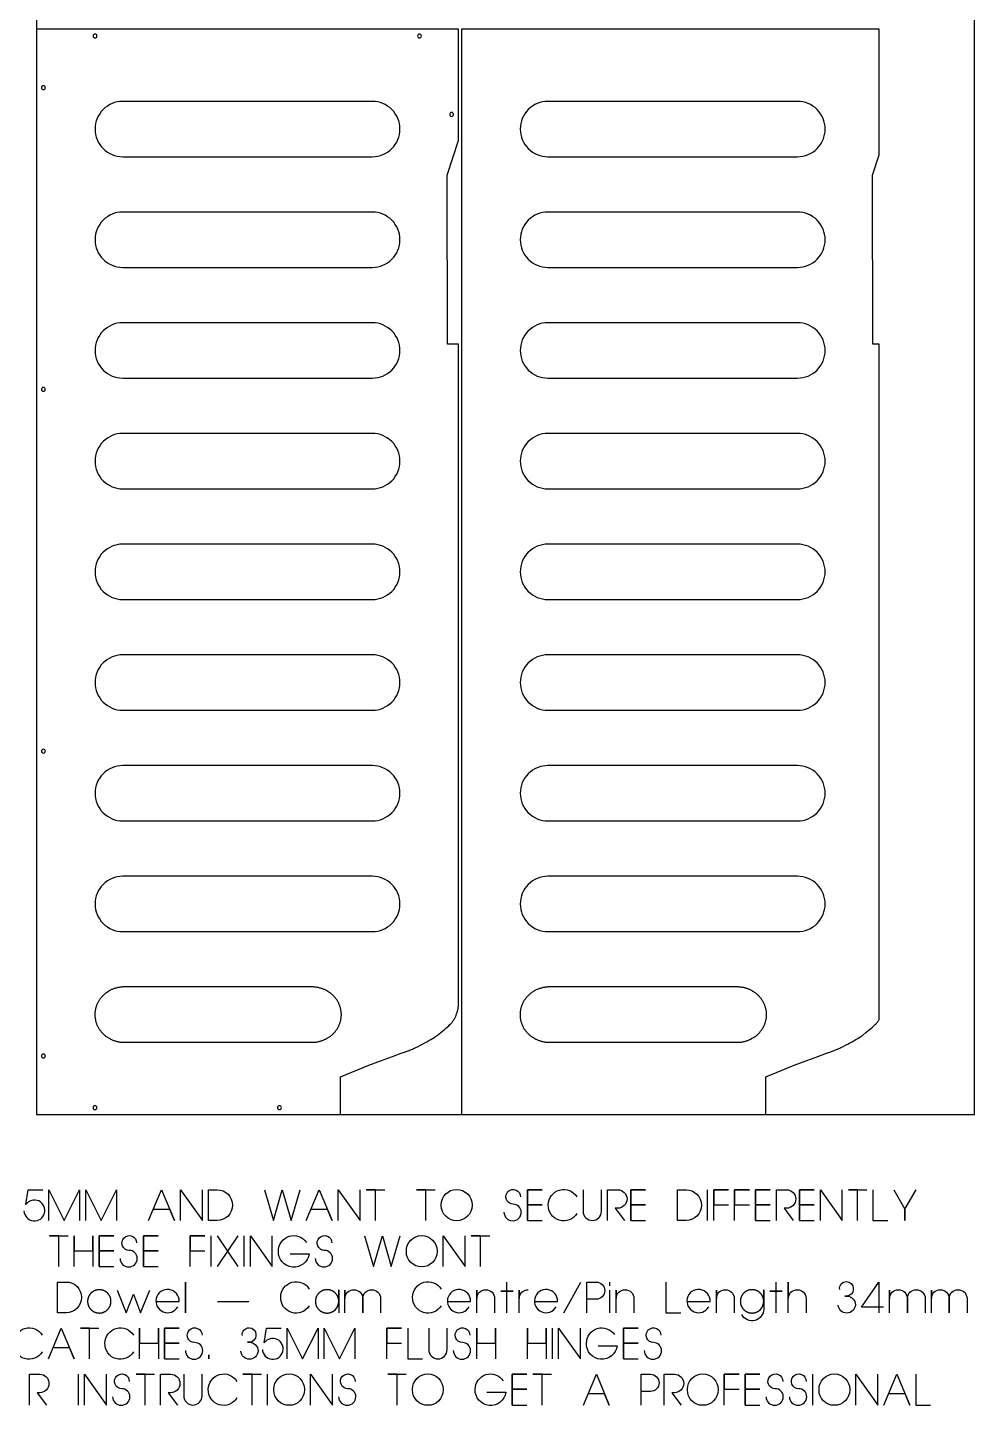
# Model space of a CAD drawing. Extents: x -767 to 4956, y -438 to 2808.
# Drawn here: x 2475 to 3707, y -378 to 1414 of the extents above; entities that cross this region are included whole.
import ezdxf

# ---------------------------------------------------------------- set-up
doc = ezdxf.new("R2010")
doc.units = 0
for name, color, linetype in [('DEFAULT_LAYER', 1, 'CONTINUOUS'), ('LAYER_1', 18, 'CONTINUOUS'), ('T5_LOGOLAYER_2', 18, 'CONTINUOUS'), ('T5_LOGOLAYER_21', 18, 'CONTINUOUS')]:
    doc.layers.add(name, color=color, linetype=linetype)

msp = doc.modelspace()

# ---------------------------------------------------------------- linework, layer by layer
at = {"layer": 'DEFAULT_LAYER'}
for points in [[(2487, 0), (3707, 0), (3707, 2440), (2487, 2440)], [(2882.5, 0), (2882.5, 7.2), (2882.5, 40.2), (2882.5, 49.2), (2919.5, 64.4), (2935.8, 70.4), (2950.1, 75.7), (2961.5, 79.8), (2965.8, 81.4), (2969, 82.5), (2970.4, 83), (2971.7, 83.5), (2973.1, 84.1), (2974.6, 84.7), (2976, 85.3), (2977.5, 85.9), (2978.9, 86.6), (2980.4, 87.3), (2983.4, 88.7), (2986.3, 90.1), (2989.2, 91.7), (2992.1, 93.2), (2994.8, 94.7), (2997.4, 96.2), (2999.9, 97.6), (3002.1, 99), (3004.2, 100.3), (3006, 101.5), (3007.5, 102.5), (3008.1, 103), (3008.7, 103.5), (3012.9, 106.8), (3015, 108.6), (3017.1, 110.3), (3019.1, 112), (3021.2, 113.8), (3023.2, 115.6), (3025.2, 117.4), (3025.7, 117.8), (3026.2, 118.4), (3026.7, 118.9), (3027.2, 119.5), (3027.7, 120.1), (3028.2, 120.8), (3028.7, 121.5), (3029.2, 122.2), (3029.6, 123), (3030.1, 123.8), (3030.6, 124.6), (3031, 125.4), (3031.4, 126.3), (3031.9, 127.2), (3032.3, 128.1), (3032.7, 129), (3033, 129.9), (3033.4, 130.9), (3033.7, 131.8), (3034.1, 132.8), (3034.4, 133.8), (3034.6, 134.8), (3034.9, 135.8), (3035.1, 136.8), (3035.3, 137.8), (3035.5, 138.8), (3035.7, 139.8), (3035.8, 140.7), (3035.9, 141.7), (3035.9, 142.7), (3036, 143.7), (3036, 1002), (3021.8, 1002), (3021.4, 1222), (3036, 1267), (3036, 1412), (2487, 1412), (2487, 0)], [(2563, 130), (2563, 129.1), (2563, 128.1), (2563.1, 127.2), (2563.2, 126.3), (2563.3, 125.4), (2563.4, 124.5), (2563.6, 123.6), (2563.7, 122.7), (2564, 121.9), (2564.2, 121), (2564.4, 120.1), (2564.7, 119.3), (2565, 118.5), (2565.3, 117.6), (2565.6, 116.8), (2566, 116), (2566.4, 115.2), (2566.8, 114.4), (2567.2, 113.6), (2567.6, 112.8), (2568.1, 112.1), (2568.5, 111.3), (2569, 110.6), (2569.5, 109.9), (2570.1, 109.2), (2570.6, 108.5), (2571.2, 107.8), (2571.8, 107.1), (2572.3, 106.4), (2573, 105.8), (2573.6, 105.2), (2574.2, 104.5), (2574.9, 103.9), (2575.6, 103.4), (2576.3, 102.8), (2577, 102.2), (2577.7, 101.7), (2578.4, 101.2), (2579.2, 100.6), (2579.9, 100.1), (2580.7, 99.7), (2581.5, 99.2), (2582.3, 98.8), (2583.1, 98.3), (2583.9, 97.9), (2584.8, 97.5), (2585.6, 97.2), (2586.5, 96.8), (2587.3, 96.5), (2588.2, 96.2), (2589.1, 95.9), (2590, 95.6), (2590.9, 95.4), (2591.8, 95.1), (2592.7, 94.9), (2593.7, 94.7), (2594.6, 94.6), (2595.6, 94.4), (2596.5, 94.3), (2597.5, 94.2), (2598.5, 94.1), (2599.5, 94), (2600.4, 94), (2601.4, 94), (2845.1, 94), (2846.1, 94), (2847.1, 94), (2848.1, 94.1), (2849, 94.2), (2850, 94.3), (2850.9, 94.4), (2851.9, 94.6), (2852.8, 94.7), (2853.8, 94.9), (2854.7, 95.1), (2855.6, 95.4), (2856.5, 95.6), (2857.4, 95.9), (2858.3, 96.2), (2859.2, 96.5), (2860.1, 96.8), (2860.9, 97.2), (2861.8, 97.5), (2862.6, 97.9), (2863.4, 98.3), (2864.2, 98.8), (2865, 99.2), (2865.8, 99.7), (2866.6, 100.1), (2867.4, 100.6), (2868.1, 101.2), (2868.8, 101.7), (2869.6, 102.2), (2870.3, 102.8), (2871, 103.4), (2871.6, 103.9), (2872.3, 104.5), (2872.9, 105.2), (2873.6, 105.8), (2874.2, 106.4), (2874.8, 107.1), (2875.4, 107.8), (2875.9, 108.5), (2876.5, 109.2), (2877, 109.9), (2877.5, 110.6), (2878, 111.3), (2878.5, 112.1), (2878.9, 112.8), (2879.4, 113.6), (2879.8, 114.4), (2880.2, 115.2), (2880.5, 116), (2880.9, 116.8), (2881.2, 117.6), (2881.5, 118.5), (2881.8, 119.3), (2882.1, 120.1), (2882.4, 121), (2882.6, 121.9), (2882.8, 122.7), (2883, 123.6), (2883.1, 124.5), (2883.3, 125.4), (2883.4, 126.3), (2883.5, 127.2), (2883.5, 128.1), (2883.6, 129.1), (2883.6, 130), (2883.6, 130.9), (2883.5, 131.9), (2883.5, 132.8), (2883.4, 133.7), (2883.3, 134.6), (2883.1, 135.5), (2883, 136.4), (2882.8, 137.3), (2882.6, 138.1), (2882.4, 139), (2882.1, 139.9), (2881.8, 140.7), (2881.5, 141.5), (2881.2, 142.4), (2880.9, 143.2), (2880.5, 144), (2880.2, 144.8), (2879.8, 145.6), (2879.4, 146.4), (2878.9, 147.2), (2878.5, 147.9), (2878, 148.7), (2877.5, 149.4), (2877, 150.1), (2876.5, 150.8), (2875.9, 151.5), (2875.4, 152.2), (2874.8, 152.9), (2874.2, 153.6), (2873.6, 154.2), (2872.9, 154.8), (2872.3, 155.5), (2871.6, 156.1), (2871, 156.6), (2870.3, 157.2), (2869.6, 157.8), (2868.8, 158.3), (2868.1, 158.8), (2867.4, 159.4), (2866.6, 159.9), (2865.8, 160.3), (2865, 160.8), (2864.2, 161.2), (2863.4, 161.7), (2862.6, 162.1), (2861.8, 162.5), (2860.9, 162.8), (2860.1, 163.2), (2859.2, 163.5), (2858.3, 163.8), (2857.4, 164.1), (2856.5, 164.4), (2855.6, 164.6), (2854.7, 164.9), (2853.8, 165.1), (2852.8, 165.3), (2851.9, 165.4), (2850.9, 165.6), (2850, 165.7), (2849, 165.8), (2848.1, 165.9), (2847.1, 166), (2846.1, 166), (2845.1, 166), (2601.4, 166), (2600.4, 166), (2599.5, 166), (2598.5, 165.9), (2597.5, 165.8), (2596.5, 165.7), (2595.6, 165.6), (2594.6, 165.4), (2593.7, 165.3), (2592.7, 165.1), (2591.8, 164.9), (2590.9, 164.6), (2590, 164.4), (2589.1, 164.1), (2588.2, 163.8), (2587.3, 163.5), (2586.5, 163.2), (2585.6, 162.8), (2584.8, 162.5), (2583.9, 162.1), (2583.1, 161.7), (2582.3, 161.2), (2581.5, 160.8), (2580.7, 160.3), (2579.9, 159.9), (2579.2, 159.4), (2578.4, 158.8), (2577.7, 158.3), (2577, 157.8), (2576.3, 157.2), (2575.6, 156.6), (2574.9, 156.1), (2574.2, 155.5), (2573.6, 154.8), (2573, 154.2), (2572.3, 153.6), (2571.8, 152.9), (2571.2, 152.2), (2570.6, 151.5), (2570.1, 150.8), (2569.5, 150.1), (2569, 149.4), (2568.5, 148.7), (2568.1, 147.9), (2567.6, 147.2), (2567.2, 146.4), (2566.8, 145.6), (2566.4, 144.8), (2566, 144), (2565.6, 143.2), (2565.3, 142.4), (2565, 141.5), (2564.7, 140.7), (2564.4, 139.9), (2564.2, 139), (2564, 138.1), (2563.7, 137.3), (2563.6, 136.4), (2563.4, 135.5), (2563.3, 134.6), (2563.2, 133.7), (2563.1, 132.8), (2563, 131.9), (2563, 130.9)], [(3116, 130), (3116, 129.1), (3116, 128.1), (3116.1, 127.2), (3116.2, 126.3), (3116.3, 125.4), (3116.4, 124.5), (3116.6, 123.6), (3116.7, 122.7), (3117, 121.9), (3117.2, 121), (3117.4, 120.1), (3117.7, 119.3), (3118, 118.5), (3118.3, 117.6), (3118.6, 116.8), (3119, 116), (3119.4, 115.2), (3119.8, 114.4), (3120.2, 113.6), (3120.6, 112.8), (3121.1, 112.1), (3121.5, 111.3), (3122, 110.6), (3122.5, 109.9), (3123.1, 109.2), (3123.6, 108.5), (3124.2, 107.8), (3124.8, 107.1), (3125.3, 106.4), (3126, 105.8), (3126.6, 105.2), (3127.2, 104.5), (3127.9, 103.9), (3128.6, 103.4), (3129.3, 102.8), (3130, 102.2), (3130.7, 101.7), (3131.4, 101.2), (3132.2, 100.6), (3132.9, 100.1), (3133.7, 99.7), (3134.5, 99.2), (3135.3, 98.8), (3136.1, 98.3), (3136.9, 97.9), (3137.8, 97.5), (3138.6, 97.2), (3139.5, 96.8), (3140.3, 96.5), (3141.2, 96.2), (3142.1, 95.9), (3143, 95.6), (3143.9, 95.4), (3144.8, 95.1), (3145.7, 94.9), (3146.7, 94.7), (3147.6, 94.6), (3148.6, 94.4), (3149.5, 94.3), (3150.5, 94.2), (3151.5, 94.1), (3152.5, 94), (3153.4, 94), (3154.4, 94), (3398.1, 94), (3399.1, 94), (3400.1, 94), (3401.1, 94.1), (3402, 94.2), (3403, 94.3), (3403.9, 94.4), (3404.9, 94.6), (3405.8, 94.7), (3406.8, 94.9), (3407.7, 95.1), (3408.6, 95.4), (3409.5, 95.6), (3410.4, 95.9), (3411.3, 96.2), (3412.2, 96.5), (3413.1, 96.8), (3413.9, 97.2), (3414.8, 97.5), (3415.6, 97.9), (3416.4, 98.3), (3417.2, 98.8), (3418, 99.2), (3418.8, 99.7), (3419.6, 100.1), (3420.4, 100.6), (3421.1, 101.2), (3421.8, 101.7), (3422.6, 102.2), (3423.3, 102.8), (3424, 103.4), (3424.6, 103.9), (3425.3, 104.5), (3425.9, 105.2), (3426.6, 105.8), (3427.2, 106.4), (3427.8, 107.1), (3428.4, 107.8), (3428.9, 108.5), (3429.5, 109.2), (3430, 109.9), (3430.5, 110.6), (3431, 111.3), (3431.5, 112.1), (3431.9, 112.8), (3432.4, 113.6), (3432.8, 114.4), (3433.2, 115.2), (3433.5, 116), (3433.9, 116.8), (3434.2, 117.6), (3434.5, 118.5), (3434.8, 119.3), (3435.1, 120.1), (3435.4, 121), (3435.6, 121.9), (3435.8, 122.7), (3436, 123.6), (3436.1, 124.5), (3436.3, 125.4), (3436.4, 126.3), (3436.5, 127.2), (3436.5, 128.1), (3436.6, 129.1), (3436.6, 130), (3436.6, 130.9), (3436.5, 131.9), (3436.5, 132.8), (3436.4, 133.7), (3436.3, 134.6), (3436.1, 135.5), (3436, 136.4), (3435.8, 137.3), (3435.6, 138.1), (3435.4, 139), (3435.1, 139.9), (3434.8, 140.7), (3434.5, 141.5), (3434.2, 142.4), (3433.9, 143.2), (3433.5, 144), (3433.2, 144.8), (3432.8, 145.6), (3432.4, 146.4), (3431.9, 147.2), (3431.5, 147.9), (3431, 148.7), (3430.5, 149.4), (3430, 150.1), (3429.5, 150.8), (3428.9, 151.5), (3428.4, 152.2), (3427.8, 152.9), (3427.2, 153.6), (3426.6, 154.2), (3425.9, 154.8), (3425.3, 155.5), (3424.6, 156.1), (3424, 156.6), (3423.3, 157.2), (3422.6, 157.8), (3421.8, 158.3), (3421.1, 158.8), (3420.4, 159.4), (3419.6, 159.9), (3418.8, 160.3), (3418, 160.8), (3417.2, 161.2), (3416.4, 161.7), (3415.6, 162.1), (3414.8, 162.5), (3413.9, 162.8), (3413.1, 163.2), (3412.2, 163.5), (3411.3, 163.8), (3410.4, 164.1), (3409.5, 164.4), (3408.6, 164.6), (3407.7, 164.9), (3406.8, 165.1), (3405.8, 165.3), (3404.9, 165.4), (3403.9, 165.6), (3403, 165.7), (3402, 165.8), (3401.1, 165.9), (3400.1, 166), (3399.1, 166), (3398.1, 166), (3154.4, 166), (3153.4, 166), (3152.5, 166), (3151.5, 165.9), (3150.5, 165.8), (3149.5, 165.7), (3148.6, 165.6), (3147.6, 165.4), (3146.7, 165.3), (3145.7, 165.1), (3144.8, 164.9), (3143.9, 164.6), (3143, 164.4), (3142.1, 164.1), (3141.2, 163.8), (3140.3, 163.5), (3139.5, 163.2), (3138.6, 162.8), (3137.8, 162.5), (3136.9, 162.1), (3136.1, 161.7), (3135.3, 161.2), (3134.5, 160.8), (3133.7, 160.3), (3132.9, 159.9), (3132.2, 159.4), (3131.4, 158.8), (3130.7, 158.3), (3130, 157.8), (3129.3, 157.2), (3128.6, 156.6), (3127.9, 156.1), (3127.2, 155.5), (3126.6, 154.8), (3126, 154.2), (3125.3, 153.6), (3124.8, 152.9), (3124.2, 152.2), (3123.6, 151.5), (3123.1, 150.8), (3122.5, 150.1), (3122, 149.4), (3121.5, 148.7), (3121.1, 147.9), (3120.6, 147.2), (3120.2, 146.4), (3119.8, 145.6), (3119.4, 144.8), (3119, 144), (3118.6, 143.2), (3118.3, 142.4), (3118, 141.5), (3117.7, 140.7), (3117.4, 139.9), (3117.2, 139), (3117, 138.1), (3116.7, 137.3), (3116.6, 136.4), (3116.4, 135.5), (3116.3, 134.6), (3116.2, 133.7), (3116.1, 132.8), (3116, 131.9), (3116, 130.9)]]:
    msp.add_lwpolyline(points, close=True, dxfattribs=at)
for points in [[(2563.2, 1405.5, 0.414214), (2560.7, 1403, 0.414214), (2563.2, 1400.5, 0.414214), (2565.7, 1403, 0.414214)], [(2985.2, 1405.5, 0.414214), (2982.7, 1403, 0.414214), (2985.2, 1400.5, 0.414214), (2987.7, 1403, 0.414214)], [(2563.2, 1282, 0.414214), (2599.2, 1246), (2923.8, 1246, 0.414214), (2959.8, 1282, 0.414214), (2923.8, 1318), (2599.2, 1318, 0.414214)], [(3116.2, 1282, 0.414214), (3152.2, 1246), (3476.8, 1246, 0.414214), (3512.8, 1282, 0.414214), (3476.8, 1318), (3152.2, 1318, 0.414214)], [(3027, 1303.5, 0.414214), (3024.5, 1301, 0.414214), (3027, 1298.5, 0.414214), (3029.5, 1301, 0.414214)], [(2563.2, 1138, 0.414214), (2599.2, 1102), (2923.8, 1102, 0.414214), (2959.8, 1138, 0.414214), (2923.8, 1174), (2599.2, 1174, 0.414214)], [(3116.2, 1138, 0.414214), (3152.2, 1102), (3476.8, 1102, 0.414214), (3512.8, 1138, 0.414214), (3476.8, 1174), (3152.2, 1174, 0.414214)], [(2563.2, 994, 0.414214), (2599.2, 958), (2923.8, 958, 0.414214), (2959.8, 994, 0.414214), (2923.8, 1030), (2599.2, 1030, 0.414214)], [(3116.2, 994, 0.414214), (3152.2, 958), (3476.8, 958, 0.414214), (3512.8, 994, 0.414214), (3476.8, 1030), (3152.2, 1030, 0.414214)], [(2563.2, 850, 0.414214), (2599.2, 814), (2923.8, 814, 0.414214), (2959.8, 850, 0.414214), (2923.8, 886), (2599.2, 886, 0.414214)], [(3116.2, 850, 0.414214), (3152.2, 814), (3476.8, 814, 0.414214), (3512.8, 850, 0.414214), (3476.8, 886), (3152.2, 886, 0.414214)], [(2563.2, 706, 0.414214), (2599.2, 670), (2923.8, 670, 0.414214), (2959.8, 706, 0.414214), (2923.8, 742), (2599.2, 742, 0.414214)], [(3116.2, 706, 0.414214), (3152.2, 670), (3476.8, 670, 0.414214), (3512.8, 706, 0.414214), (3476.8, 742), (3152.2, 742, 0.414214)], [(2563.2, 562, 0.414214), (2599.2, 526), (2923.8, 526, 0.414214), (2959.8, 562, 0.414214), (2923.8, 598), (2599.2, 598, 0.414214)], [(3116.2, 562, 0.414214), (3152.2, 526), (3476.8, 526, 0.414214), (3512.8, 562, 0.414214), (3476.8, 598), (3152.2, 598, 0.414214)], [(2563.2, 418, 0.414214), (2599.2, 382), (2923.8, 382, 0.414214), (2959.8, 418, 0.414214), (2923.8, 454), (2599.2, 454, 0.414214)], [(3116.2, 418, 0.414214), (3152.2, 382), (3476.8, 382, 0.414214), (3512.8, 418, 0.414214), (3476.8, 454), (3152.2, 454, 0.414214)], [(2563.2, 274, 0.414214), (2599.2, 238), (2923.8, 238, 0.414214), (2959.8, 274, 0.414214), (2923.8, 310), (2599.2, 310, 0.414214)], [(3116.2, 274, 0.414214), (3152.2, 238), (3476.8, 238, 0.414214), (3512.8, 274, 0.414214), (3476.8, 310), (3152.2, 310, 0.414214)], [(2563.1, 11.5, 0.414214), (2560.6, 9, 0.414214), (2563.1, 6.5, 0.414214), (2565.6, 9, 0.414214)], [(2803, 11.5, 0.414214), (2800.5, 9, 0.414214), (2803, 6.5, 0.414214), (2805.5, 9, 0.414214)]]:
    msp.add_lwpolyline(points, format="xyb", close=True, dxfattribs=at)
at = {"layer": 'LAYER_1'}
for points in [[(2496, 1338.3, 0.414214), (2493.5, 1335.8, 0.414214), (2496, 1333.3, 0.414214), (2498.5, 1335.8, 0.414214)], [(2496, 945.8, 0.414214), (2493.5, 943.3, 0.414214), (2496, 940.8, 0.414214), (2498.5, 943.3, 0.414214)], [(2496, 475.2, 0.414214), (2493.5, 472.7, 0.414214), (2496, 470.2, 0.414214), (2498.5, 472.7, 0.414214)], [(2496, 78.7, 0.414214), (2493.5, 76.2, 0.414214), (2496, 73.7, 0.414214), (2498.5, 76.2, 0.414214)]]:
    msp.add_lwpolyline(points, format="xyb", close=True, dxfattribs=at)
at = {"layer": 'T5_LOGOLAYER_2'}
msp.add_lwpolyline([(3040, 0), (3435.5, 0), (3435.5, 7.2), (3435.5, 40.2), (3435.5, 49.2), (3472.5, 64.4), (3488.8, 70.4), (3503.1, 75.7), (3514.5, 79.8), (3518.8, 81.4), (3522, 82.5), (3523.4, 83), (3524.7, 83.5), (3526.1, 84.1), (3527.6, 84.7), (3529, 85.3), (3530.5, 85.9), (3531.9, 86.6), (3533.4, 87.3), (3536.4, 88.7), (3539.3, 90.1), (3542.2, 91.7), (3545.1, 93.2), (3547.8, 94.7), (3550.4, 96.2), (3552.9, 97.6), (3555.1, 99), (3557.2, 100.3), (3559, 101.5), (3560.5, 102.5), (3561.1, 103), (3561.7, 103.5), (3565.9, 106.8), (3568, 108.6), (3570.1, 110.3), (3572.1, 112), (3574.2, 113.8), (3576.2, 115.6), (3578.2, 117.4), (3578.7, 117.8), (3579.2, 118.4), (3579.7, 118.9), (3580.2, 119.5), (3580.7, 120.1), (3581.2, 120.8), (3581.7, 121.5), (3582.2, 122.2), (3582.6, 123), (3583, 123.5), (3583, 1002), (3574.8, 1002), (3574.4, 1222), (3583, 1248.4), (3583, 1412), (3040, 1412)], close=True, dxfattribs=at)
at = {"layer": 'T5_LOGOLAYER_21'}
for points in [[(2470.8, -125.4, 0.857608), (2497.5, -128.2, 0.839431), (2473.2, -117), (2476.4, -97.8), (2495.2, -97.8)], [(3095.1, -127, 1), (3117.5, -127, 0.415385), (3107.1, -116.6, -0.668438), (3100.3, -100.2, -0.668438), (3116.7, -107)], [(3189.9, -128.6, -0.77786), (3152.7, -117.4, -0.756443), (3189.9, -107)], [(3197.9, -97.8), (3197.9, -125.8, 1), (3221.9, -125.8), (3221.9, -97.8)], [(3229.9, -137.8), (3229.9, -97.8), (3243.1, -97.8, -1), (3243.1, -121.8), (3239.9, -121.8), (3251.9, -137.8)], [(3449.4, -137.8), (3449.4, -97.8), (3462.6, -97.8, -1), (3462.6, -121.8), (3459.4, -121.8), (3471.4, -137.8)], [(2595.7, -187, 1), (2618.1, -187, 0.415385), (2607.7, -176.6, -0.668438), (2600.9, -160.2, -0.668438), (2617.3, -167)], [(2816.9, -181), (2841.7, -181, -0.955296), (2801.7, -177.4, -0.741566), (2838.1, -166.2)], [(2849.7, -187, 1), (2872.1, -187, 0.415385), (2861.7, -176.6, -0.668438), (2854.9, -160.2, -0.668438), (2871.3, -167)], [(2643.1, -243), (2672.7, -243, 0.90232), (2642.8, -239.2, 0.862347), (2670.7, -250.2)], [(2841.9, -248.6, -0.77786), (2804.7, -237.4, -0.756443), (2841.9, -227)], [(2865, -258.2, 0.421631), (2880.2, -242.6), (2880.2, -227.8), (2880.2, -257.8)], [(2888.2, -257.8), (2888.2, -228.2), (2888.2, -239.4, -1), (2911.4, -239.4), (2911.4, -257.8), (2911.4, -239.4, -1), (2934.6, -239.4), (2934.6, -257.8)], [(3013.4, -248.6, -0.77786), (2976.2, -237.4, -0.756443), (3013.4, -227)], [(3022.1, -243), (3051.7, -243, 0.90232), (3021.8, -239.2, 0.862347), (3049.7, -250.2)], [(3059.7, -257.8), (3059.7, -228.2), (3059.7, -239.4, -1), (3082.9, -239.4), (3082.9, -257.8)], [(3114.9, -257.8), (3114.9, -228.2), (3114.9, -239.4, -0.416092), (3126.5, -227.8)], [(3135.3, -243), (3164.9, -243, 0.90232), (3135, -239.2, 0.862347), (3162.9, -250.2)], [(3202.9, -257.8), (3202.9, -217.8), (3214.9, -217.8, -1), (3214.9, -240.2), (3202.9, -240.2)], [(3240.9, -257.8), (3240.9, -228.2), (3240.9, -239.4, -1), (3264.1, -239.4), (3264.1, -257.8)], [(3333.7, -243), (3363.3, -243, 0.90232), (3333.4, -239.2, 0.862347), (3361.3, -250.2)], [(3371.3, -257.8), (3371.3, -228.2), (3371.3, -239.4, -1), (3394.5, -239.4), (3394.5, -257.8)], [(3417.7, -258.2, 0.421631), (3432.9, -242.6), (3432.9, -227.8), (3432.9, -253, -0.782349), (3404.5, -260.2)], [(3464.9, -257.8), (3464.9, -217.8), (3464.9, -239.4, -1), (3488.1, -239.4), (3488.1, -257.8)], [(3531.7, -227.4, -0.454849), (3540.5, -217.3, -0.411435), (3549.3, -226.2), (3549.3, -227.4, -0.412121), (3540.5, -236.2), (3538.5, -236.2), (3540.9, -236.2, -0.414286), (3552.1, -247.4, -0.946269), (3529.7, -247.8)], [(3596.5, -257.8), (3596.5, -228.2), (3596.5, -239.4, -1), (3619.7, -239.4), (3619.7, -257.8), (3619.7, -239.4, -1), (3642.9, -239.4), (3642.9, -257.8)], [(3650.9, -257.8), (3650.9, -228.2), (3650.9, -239.4, -1), (3674.1, -239.4), (3674.1, -257.8), (3674.1, -239.4, -1), (3697.3, -239.4), (3697.3, -257.8)], [(2494.6, -308.6, -0.77786), (2457.4, -297.4, -0.756443), (2494.6, -287)], [(2613.3, -308.6, -0.77786), (2576.1, -297.4, -0.756443), (2613.3, -287)], [(2680.8, -307, 1), (2703.2, -307, 0.415385), (2692.8, -296.6, -0.668438), (2686, -280.2, -0.668438), (2702.4, -287)], [(2754.8, -287.4, -0.454849), (2763.6, -277.3, -0.411435), (2772.4, -286.2), (2772.4, -287.4, -0.412121), (2763.6, -296.2), (2761.6, -296.2), (2764, -296.2, -0.414286), (2775.2, -307.4, -0.946269), (2752.8, -307.8)], [(2780.8, -305.4, 0.857608), (2807.5, -308.2, 0.839431), (2783.2, -297), (2786.4, -277.8), (2805.2, -277.8)], [(2997.2, -277.8), (2997.2, -305.8, 1), (3021.2, -305.8), (3021.2, -277.8)], [(3029.2, -307, 1), (3051.6, -307, 0.415385), (3041.2, -296.6, -0.668438), (3034.4, -280.2, -0.668438), (3050.8, -287)], [(3217.6, -301), (3242.4, -301, -0.955296), (3202.4, -297.4, -0.741566), (3238.8, -286.2)], [(3277.6, -307, 1), (3300, -307, 0.415385), (3289.6, -296.6, -0.668438), (3282.8, -280.2, -0.668438), (3299.2, -287)], [(2478.1, -377.8), (2478.1, -337.8), (2491.3, -337.8, -1), (2491.3, -361.8), (2488.1, -361.8), (2500.1, -377.8)], [(2586.1, -367, 1), (2608.5, -367, 0.415385), (2598.1, -356.6, -0.668438), (2591.3, -340.2, -0.668438), (2607.7, -347)], [(2648.5, -377.8), (2648.5, -337.8), (2661.7, -337.8, -1), (2661.7, -361.8), (2658.5, -361.8), (2670.5, -377.8)], [(2678.5, -337.8), (2678.5, -365.8, 1), (2702.5, -365.8), (2702.5, -337.8)], [(2747.7, -368.6, -0.77786), (2710.5, -357.4, -0.756443), (2747.7, -347)], [(2880, -367, 1), (2902.4, -367, 0.415385), (2892, -356.6, -0.668438), (2885.2, -340.2, -0.668438), (2901.6, -347)], [(3072.8, -361), (3097.6, -361, -0.955296), (3057.6, -357.4, -0.741566), (3094, -346.2)], [(3273.6, -377.8), (3273.6, -337.8), (3285.6, -337.8, -1), (3285.6, -360.2), (3273.6, -360.2)], [(3303.6, -377.8), (3303.6, -337.8), (3316.8, -337.8, -1), (3316.8, -361.8), (3313.6, -361.8), (3325.6, -377.8)], [(3436, -367, 1), (3458.4, -367, 0.415385), (3448, -356.6, -0.668438), (3441.2, -340.2, -0.668438), (3457.6, -347)], [(3466.4, -367, 1), (3488.8, -367, 0.415385), (3478.4, -356.6, -0.668438), (3471.6, -340.2, -0.668438), (3488, -347)]]:
    msp.add_lwpolyline(points, format="xyb", dxfattribs=at)
for points in [[(2503.2, -137.8), (2503.2, -97.8), (2523.2, -137.8), (2543.2, -97.8), (2543.2, -137.8)], [(2551.2, -137.8), (2551.2, -97.8), (2571.2, -137.8), (2591.2, -97.8), (2591.2, -137.8)], [(2632.8, -137.8), (2649.6, -97.8), (2666.4, -137.8), (2660.4, -123.4), (2639.2, -123.4)], [(2674.4, -137.8), (2674.4, -97.8), (2702.8, -137.8), (2702.8, -97.8)], [(2783.5, -97.8), (2795.1, -137.8), (2806.7, -97.8), (2818.3, -137.8), (2829.9, -97.8)], [(2837.9, -137.8), (2854.7, -97.8), (2871.5, -137.8), (2865.5, -123.4), (2844.3, -123.4)], [(2879.5, -137.8), (2879.5, -97.8), (2907.9, -137.8), (2907.9, -97.8)], [(2927.9, -137.8), (2927.9, -97.8), (2915.9, -97.8), (2939.9, -97.8)], [(2993.5, -137.8), (2993.5, -97.8), (2981.5, -97.8), (3005.5, -97.8)], [(3125.5, -137.8), (3125.5, -97.8), (3144.7, -97.8), (3125.5, -97.8), (3125.5, -117.4), (3144.7, -117.4), (3125.5, -117.4), (3125.5, -137.8), (3144.7, -137.8)], [(3259.9, -137.8), (3259.9, -97.8), (3279.1, -97.8), (3259.9, -97.8), (3259.9, -117.4), (3279.1, -117.4), (3259.9, -117.4), (3259.9, -137.8), (3279.1, -137.8)], [(3359.8, -137.8), (3359.8, -97.8)], [(3367.8, -137.8), (3367.8, -97.8), (3387, -97.8), (3367.8, -97.8), (3367.8, -117.4), (3387, -117.4)], [(3395, -137.8), (3395, -97.8), (3414.2, -97.8), (3395, -97.8), (3395, -117.4), (3414.2, -117.4)], [(3422.2, -137.8), (3422.2, -97.8), (3441.4, -97.8), (3422.2, -97.8), (3422.2, -117.4), (3441.4, -117.4), (3422.2, -117.4), (3422.2, -137.8), (3441.4, -137.8)], [(3479.4, -137.8), (3479.4, -97.8), (3498.6, -97.8), (3479.4, -97.8), (3479.4, -117.4), (3498.6, -117.4), (3479.4, -117.4), (3479.4, -137.8), (3498.6, -137.8)], [(3506.6, -137.8), (3506.6, -97.8), (3535, -137.8), (3535, -97.8)], [(3555, -137.8), (3555, -97.8), (3543, -97.8), (3567, -97.8)], [(3575, -97.8), (3575, -137.8), (3594.2, -137.8)], [(3602.2, -97.8), (3616.6, -123), (3616.6, -137.8), (3616.6, -123), (3631, -97.8)], [(2516.1, -197.8), (2516.1, -157.8), (2504.1, -157.8), (2528.1, -157.8)], [(2536.1, -197.8), (2536.1, -157.8), (2536.1, -177.4), (2560.5, -177.4), (2560.5, -157.8), (2560.5, -197.8)], [(2568.5, -197.8), (2568.5, -157.8), (2587.7, -157.8), (2568.5, -157.8), (2568.5, -177.4), (2587.7, -177.4), (2568.5, -177.4), (2568.5, -197.8), (2587.7, -197.8)], [(2626.1, -197.8), (2626.1, -157.8), (2645.3, -157.8), (2626.1, -157.8), (2626.1, -177.4), (2645.3, -177.4), (2626.1, -177.4), (2626.1, -197.8), (2645.3, -197.8)], [(2686.9, -197.8), (2686.9, -157.8), (2706.1, -157.8), (2686.9, -157.8), (2686.9, -177.4), (2706.1, -177.4)], [(2714.1, -197.8), (2714.1, -157.8)], [(2722.1, -157.8), (2748.9, -197.8)], [(2722.5, -197.8), (2749.3, -157.8)], [(2757.3, -197.8), (2757.3, -157.8)], [(2765.3, -197.8), (2765.3, -157.8), (2793.7, -197.8), (2793.7, -157.8)], [(2913.7, -157.8), (2925.3, -197.8), (2936.9, -157.8), (2948.5, -197.8), (2960.1, -157.8)], [(3016.1, -197.8), (3016.1, -157.8), (3044.5, -197.8), (3044.5, -157.8)], [(3064.5, -197.8), (3064.5, -157.8), (3052.5, -157.8), (3076.5, -157.8)], [(2591.9, -228.2), (2603.9, -257.8), (2613.1, -233.8), (2622.3, -257.8), (2634.3, -228.2)], [(3098.9, -257.8), (3098.9, -229.8), (3090.9, -229.8), (3106.9, -229.8), (3098.9, -229.8), (3098.9, -217.8)], [(3172.9, -257.8), (3194.9, -217.8)], [(3232.9, -222.6), (3232.9, -217.8)], [(3232.9, -257.8), (3232.9, -228.2)], [(3305.7, -217.8), (3305.7, -257.8), (3324.9, -257.8)], [(3448.9, -257.8), (3448.9, -229.8), (3440.9, -229.8), (3456.9, -229.8), (3448.9, -229.8), (3448.9, -217.8)], [(3588.5, -250.6), (3560.1, -250.6), (3582.5, -217.8), (3582.5, -257.8)], [(2722.3, -243), (2763.1, -243)], [(2502.5, -317.8), (2519.3, -277.8), (2536.1, -317.8), (2530.1, -303.4), (2508.9, -303.4)], [(2556.1, -317.8), (2556.1, -277.8), (2544.1, -277.8), (2568.1, -277.8)], [(2621.2, -317.8), (2621.2, -277.8), (2621.2, -297.4), (2645.6, -297.4), (2645.6, -277.8), (2645.6, -317.8)], [(2653.6, -317.8), (2653.6, -277.8), (2672.8, -277.8), (2653.6, -277.8), (2653.6, -297.4), (2672.8, -297.4), (2653.6, -297.4), (2653.6, -317.8), (2672.8, -317.8)], [(2813.2, -317.8), (2813.2, -277.8), (2833.2, -317.8), (2853.2, -277.8), (2853.2, -317.8)], [(2861.2, -317.8), (2861.2, -277.8), (2881.2, -317.8), (2901.2, -277.8), (2901.2, -317.8)], [(2942.8, -317.8), (2942.8, -277.8), (2962, -277.8), (2942.8, -277.8), (2942.8, -297.4), (2962, -297.4)], [(2970, -277.8), (2970, -317.8), (2989.2, -317.8)], [(3059.6, -317.8), (3059.6, -277.8), (3059.6, -297.4), (3084, -297.4), (3084, -277.8), (3084, -317.8)], [(3125.6, -317.8), (3125.6, -277.8), (3125.6, -297.4), (3150, -297.4), (3150, -277.8), (3150, -317.8)], [(3158, -317.8), (3158, -277.8)], [(3166, -317.8), (3166, -277.8), (3194.4, -317.8), (3194.4, -277.8)], [(3250.4, -317.8), (3250.4, -277.8), (3269.6, -277.8), (3250.4, -277.8), (3250.4, -297.4), (3269.6, -297.4), (3250.4, -297.4), (3250.4, -317.8), (3269.6, -317.8)], [(2541.7, -377.8), (2541.7, -337.8)], [(2549.7, -377.8), (2549.7, -337.8), (2578.1, -377.8), (2578.1, -337.8)], [(2628.5, -377.8), (2628.5, -337.8), (2616.5, -337.8), (2640.5, -337.8)], [(2767.6, -377.8), (2767.6, -337.8), (2755.6, -337.8), (2779.6, -337.8)], [(2787.6, -377.8), (2787.6, -337.8)], [(2843.6, -377.8), (2843.6, -337.8), (2872, -377.8), (2872, -337.8)], [(2956, -377.8), (2956, -337.8), (2944, -337.8), (2968, -337.8)], [(3105.6, -377.8), (3105.6, -337.8), (3124.8, -337.8), (3105.6, -337.8), (3105.6, -357.4), (3124.8, -357.4), (3105.6, -357.4), (3105.6, -377.8), (3124.8, -377.8)], [(3144.8, -377.8), (3144.8, -337.8), (3132.8, -337.8), (3156.8, -337.8)], [(3198.4, -377.8), (3215.2, -337.8), (3232, -377.8), (3226, -363.4), (3204.8, -363.4)], [(3381.6, -377.8), (3381.6, -337.8), (3400.8, -337.8), (3381.6, -337.8), (3381.6, -357.4), (3400.8, -357.4)], [(3408.8, -377.8), (3408.8, -337.8), (3428, -337.8), (3408.8, -337.8), (3408.8, -357.4), (3428, -357.4), (3408.8, -357.4), (3408.8, -377.8), (3428, -377.8)], [(3496.8, -377.8), (3496.8, -337.8)], [(3552.8, -377.8), (3552.8, -337.8), (3581.2, -377.8), (3581.2, -337.8)], [(3589.2, -377.8), (3606, -337.8), (3622.8, -377.8), (3616.8, -363.4), (3595.6, -363.4)], [(3630.8, -337.8), (3630.8, -377.8), (3650, -377.8)]]:
    msp.add_lwpolyline(points, dxfattribs=at)
for points in [[(2710.8, -137.8), (2710.8, -97.8), (2722, -97.8, -1), (2722, -137.8)], [(3053.5, -118.2, -1), (3013.5, -118.2), (3013.5, -117.4, -1), (3053.5, -117.4)], [(3320.7, -137.8), (3320.7, -97.8), (3331.9, -97.8, -1), (3331.9, -137.8)], [(3008.1, -178.2, -1), (2968.1, -178.2), (2968.1, -177.4, -1), (3008.1, -177.4)], [(2514.4, -257.8), (2514.4, -217.8), (2525.6, -217.8, -1), (2525.6, -257.8)], [(2835.6, -358.2, -1), (2795.6, -358.2), (2795.6, -357.4, -1), (2835.6, -357.4)], [(3016, -358.2, -1), (2976, -358.2), (2976, -357.4, -1), (3016, -357.4)], [(3373.6, -358.2, -1), (3333.6, -358.2), (3333.6, -357.4, -1), (3373.6, -357.4)], [(3544.8, -358.2, -1), (3504.8, -358.2), (3504.8, -357.4, -1), (3544.8, -357.4)]]:
    msp.add_lwpolyline(points, format="xyb", close=True, dxfattribs=at)
for points in [[(2568.7, -258.2), (2569.1, -258.2), (2569.5, -258.2), (2569.9, -258.1), (2570.3, -258.1), (2570.7, -258), (2571.1, -258), (2571.4, -257.9), (2571.8, -257.9), (2572.2, -257.8), (2572.5, -257.7), (2572.9, -257.6), (2573.3, -257.5), (2573.6, -257.4), (2574, -257.2), (2574.3, -257.1), (2574.7, -257), (2575, -256.8), (2575.3, -256.7), (2575.7, -256.5), (2576, -256.3), (2576.3, -256.2), (2576.6, -256), (2576.9, -255.8), (2577.2, -255.6), (2577.5, -255.4), (2577.8, -255.2), (2578.1, -254.9), (2578.4, -254.7), (2578.7, -254.5), (2579, -254.2), (2579.2, -254), (2579.5, -253.7), (2579.7, -253.5), (2580, -253.2), (2580.2, -252.9), (2580.5, -252.6), (2580.7, -252.4), (2580.9, -252.1), (2581.1, -251.8), (2581.3, -251.5), (2581.6, -251.2), (2581.7, -250.9), (2581.9, -250.5), (2582.1, -250.2), (2582.3, -249.9), (2582.4, -249.6), (2582.6, -249.2), (2582.8, -248.9), (2582.9, -248.5), (2583, -248.2), (2583.1, -247.8), (2583.3, -247.5), (2583.4, -247.1), (2583.5, -246.8), (2583.6, -246.4), (2583.6, -246), (2583.7, -245.7), (2583.8, -245.3), (2583.8, -244.9), (2583.9, -244.5), (2583.9, -244.1), (2583.9, -243.8), (2583.9, -243.4), (2583.9, -243), (2583.9, -242.6), (2583.9, -242.2), (2583.9, -241.8), (2583.9, -241.4), (2583.8, -241), (2583.8, -240.7), (2583.7, -240.3), (2583.6, -239.9), (2583.6, -239.5), (2583.5, -239.2), (2583.4, -238.8), (2583.3, -238.5), (2583.1, -238.1), (2583, -237.7), (2582.9, -237.4), (2582.8, -237.1), (2582.6, -236.7), (2582.4, -236.4), (2582.3, -236.1), (2582.1, -235.7), (2581.9, -235.4), (2581.7, -235.1), (2581.6, -234.8), (2581.3, -234.5), (2581.1, -234.2), (2580.9, -233.9), (2580.7, -233.6), (2580.5, -233.3), (2580.2, -233), (2580, -232.8), (2579.7, -232.5), (2579.5, -232.2), (2579.2, -232), (2579, -231.7), (2578.7, -231.5), (2578.4, -231.2), (2578.1, -231), (2577.8, -230.8), (2577.5, -230.6), (2577.2, -230.4), (2576.9, -230.2), (2576.6, -230), (2576.3, -229.8), (2576, -229.6), (2575.7, -229.4), (2575.3, -229.3), (2575, -229.1), (2574.7, -229), (2574.3, -228.8), (2574, -228.7), (2573.6, -228.6), (2573.3, -228.5), (2572.9, -228.3), (2572.5, -228.3), (2572.2, -228.2), (2571.8, -228.1), (2571.4, -228), (2571.1, -227.9), (2570.7, -227.9), (2570.3, -227.8), (2569.9, -227.8), (2569.5, -227.8), (2569.1, -227.8), (2568.7, -227.8), (2568.4, -227.8), (2568, -227.8), (2567.6, -227.8), (2567.2, -227.8), (2566.8, -227.9), (2566.4, -227.9), (2566.1, -228), (2565.7, -228.1), (2565.3, -228.2), (2564.9, -228.3), (2564.6, -228.3), (2564.2, -228.5), (2563.9, -228.6), (2563.5, -228.7), (2563.2, -228.8), (2562.8, -229), (2562.5, -229.1), (2562.2, -229.3), (2561.8, -229.4), (2561.5, -229.6), (2561.2, -229.8), (2560.9, -230), (2560.6, -230.2), (2560.2, -230.4), (2559.9, -230.6), (2559.7, -230.8), (2559.4, -231), (2559.1, -231.2), (2558.8, -231.5), (2558.5, -231.7), (2558.3, -232), (2558, -232.2), (2557.7, -232.5), (2557.5, -232.8), (2557.3, -233), (2557, -233.3), (2556.8, -233.6), (2556.6, -233.9), (2556.3, -234.2), (2556.1, -234.5), (2555.9, -234.8), (2555.7, -235.1), (2555.6, -235.4), (2555.4, -235.7), (2555.2, -236.1), (2555, -236.4), (2554.9, -236.7), (2554.7, -237.1), (2554.6, -237.4), (2554.5, -237.7), (2554.3, -238.1), (2554.2, -238.5), (2554.1, -238.8), (2554, -239.2), (2553.9, -239.5), (2553.9, -239.9), (2553.8, -240.3), (2553.7, -240.7), (2553.7, -241), (2553.6, -241.4), (2553.6, -241.8), (2553.6, -242.2), (2553.6, -242.6), (2553.5, -243), (2553.6, -243.4), (2553.6, -243.8), (2553.6, -244.1), (2553.6, -244.5), (2553.7, -244.9), (2553.7, -245.3), (2553.8, -245.7), (2553.9, -246), (2553.9, -246.4), (2554, -246.8), (2554.1, -247.1), (2554.2, -247.5), (2554.3, -247.8), (2554.5, -248.2), (2554.6, -248.5), (2554.7, -248.9), (2554.9, -249.2), (2555, -249.6), (2555.2, -249.9), (2555.4, -250.2), (2555.6, -250.5), (2555.7, -250.9), (2555.9, -251.2), (2556.1, -251.5), (2556.3, -251.8), (2556.6, -252.1), (2556.8, -252.4), (2557, -252.6), (2557.3, -252.9), (2557.5, -253.2), (2557.7, -253.5), (2558, -253.7), (2558.3, -254), (2558.5, -254.2), (2558.8, -254.5), (2559.1, -254.7), (2559.4, -254.9), (2559.7, -255.2), (2559.9, -255.4), (2560.2, -255.6), (2560.6, -255.8), (2560.9, -256), (2561.2, -256.2), (2561.5, -256.3), (2561.8, -256.5), (2562.2, -256.7), (2562.5, -256.8), (2562.8, -257), (2563.2, -257.1), (2563.5, -257.2), (2563.9, -257.4), (2564.2, -257.5), (2564.6, -257.6), (2564.9, -257.7), (2565.3, -257.8), (2565.7, -257.9), (2566.1, -257.9), (2566.4, -258), (2566.8, -258), (2567.2, -258.1), (2567.6, -258.1), (2568, -258.2), (2568.4, -258.2)], [(2680.7, -257.8), (2680.7, -217.8)], [(2865, -258.2), (2865.4, -258.2), (2865.8, -258.2), (2866.2, -258.1), (2866.6, -258.1), (2866.9, -258), (2867.3, -258), (2867.7, -257.9), (2868.1, -257.9), (2868.4, -257.8), (2868.8, -257.7), (2869.2, -257.6), (2869.5, -257.5), (2869.9, -257.4), (2870.2, -257.2), (2870.6, -257.1), (2870.9, -257), (2871.3, -256.8), (2871.6, -256.7), (2871.9, -256.5), (2872.3, -256.3), (2872.6, -256.2), (2872.9, -256), (2873.2, -255.8), (2873.5, -255.6), (2873.8, -255.4), (2874.1, -255.2), (2874.4, -254.9), (2874.7, -254.7), (2875, -254.5), (2875.2, -254.2), (2875.5, -254), (2875.8, -253.7), (2876, -253.5), (2876.3, -253.2), (2876.5, -252.9), (2876.7, -252.6), (2877, -252.4), (2877.2, -252.1), (2877.4, -251.8), (2877.6, -251.5), (2877.8, -251.2), (2878, -250.9), (2878.2, -250.5), (2878.4, -250.2), (2878.5, -249.9), (2878.7, -249.6), (2878.9, -249.2), (2879, -248.9), (2879.2, -248.5), (2879.3, -248.2), (2879.4, -247.8), (2879.5, -247.5), (2879.6, -247.1), (2879.7, -246.8), (2879.8, -246.4), (2879.9, -246), (2880, -245.7), (2880, -245.3), (2880.1, -244.9), (2880.1, -244.5), (2880.2, -244.1), (2880.2, -243.8), (2880.2, -243.4), (2880.2, -243), (2880.2, -242.6), (2880.2, -242.2), (2880.2, -241.8), (2880.1, -241.4), (2880.1, -241), (2880, -240.7), (2880, -240.3), (2879.9, -239.9), (2879.8, -239.5), (2879.7, -239.2), (2879.6, -238.8), (2879.5, -238.5), (2879.4, -238.1), (2879.3, -237.7), (2879.2, -237.4), (2879, -237.1), (2878.9, -236.7), (2878.7, -236.4), (2878.5, -236.1), (2878.4, -235.7), (2878.2, -235.4), (2878, -235.1), (2877.8, -234.8), (2877.6, -234.5), (2877.4, -234.2), (2877.2, -233.9), (2877, -233.6), (2876.7, -233.3), (2876.5, -233), (2876.3, -232.8), (2876, -232.5), (2875.8, -232.2), (2875.5, -232), (2875.2, -231.7), (2875, -231.5), (2874.7, -231.2), (2874.4, -231), (2874.1, -230.8), (2873.8, -230.6), (2873.5, -230.4), (2873.2, -230.2), (2872.9, -230), (2872.6, -229.8), (2872.3, -229.6), (2871.9, -229.4), (2871.6, -229.3), (2871.3, -229.1), (2870.9, -229), (2870.6, -228.8), (2870.2, -228.7), (2869.9, -228.6), (2869.5, -228.5), (2869.2, -228.3), (2868.8, -228.3), (2868.4, -228.2), (2868.1, -228.1), (2867.7, -228), (2867.3, -227.9), (2866.9, -227.9), (2866.6, -227.8), (2866.2, -227.8), (2865.8, -227.8), (2865.4, -227.8), (2865, -227.8), (2864.6, -227.8), (2864.2, -227.8), (2863.8, -227.8), (2863.5, -227.8), (2863.1, -227.9), (2862.7, -227.9), (2862.3, -228), (2861.9, -228.1), (2861.6, -228.2), (2861.2, -228.3), (2860.9, -228.3), (2860.5, -228.5), (2860.1, -228.6), (2859.8, -228.7), (2859.4, -228.8), (2859.1, -229), (2858.8, -229.1), (2858.4, -229.3), (2858.1, -229.4), (2857.8, -229.6), (2857.4, -229.8), (2857.1, -230), (2856.8, -230.2), (2856.5, -230.4), (2856.2, -230.6), (2855.9, -230.8), (2855.6, -231), (2855.3, -231.2), (2855.1, -231.5), (2854.8, -231.7), (2854.5, -232), (2854.3, -232.2), (2854, -232.5), (2853.8, -232.8), (2853.5, -233), (2853.3, -233.3), (2853.1, -233.6), (2852.8, -233.9), (2852.6, -234.2), (2852.4, -234.5), (2852.2, -234.8), (2852, -235.1), (2851.8, -235.4), (2851.6, -235.7), (2851.5, -236.1), (2851.3, -236.4), (2851.2, -236.7), (2851, -237.1), (2850.9, -237.4), (2850.7, -237.7), (2850.6, -238.1), (2850.5, -238.5), (2850.4, -238.8), (2850.3, -239.2), (2850.2, -239.5), (2850.1, -239.9), (2850, -240.3), (2850, -240.7), (2849.9, -241), (2849.9, -241.4), (2849.9, -241.8), (2849.8, -242.2), (2849.8, -242.6), (2849.8, -243), (2849.8, -243.4), (2849.8, -243.8), (2849.9, -244.1), (2849.9, -244.5), (2849.9, -244.9), (2850, -245.3), (2850, -245.7), (2850.1, -246), (2850.2, -246.4), (2850.3, -246.8), (2850.4, -247.1), (2850.5, -247.5), (2850.6, -247.8), (2850.7, -248.2), (2850.9, -248.5), (2851, -248.9), (2851.2, -249.2), (2851.3, -249.6), (2851.5, -249.9), (2851.6, -250.2), (2851.8, -250.5), (2852, -250.9), (2852.2, -251.2), (2852.4, -251.5), (2852.6, -251.8), (2852.8, -252.1), (2853.1, -252.4), (2853.3, -252.6), (2853.5, -252.9), (2853.8, -253.2), (2854, -253.5), (2854.3, -253.7), (2854.5, -254), (2854.8, -254.2), (2855.1, -254.5), (2855.3, -254.7), (2855.6, -254.9), (2855.9, -255.2), (2856.2, -255.4), (2856.5, -255.6), (2856.8, -255.8), (2857.1, -256), (2857.4, -256.2), (2857.8, -256.3), (2858.1, -256.5), (2858.4, -256.7), (2858.8, -256.8), (2859.1, -257), (2859.4, -257.1), (2859.8, -257.2), (2860.1, -257.4), (2860.5, -257.5), (2860.9, -257.6), (2861.2, -257.7), (2861.6, -257.8), (2861.9, -257.9), (2862.3, -257.9), (2862.7, -258), (2863.1, -258), (2863.5, -258.1), (2863.8, -258.1), (2864.2, -258.2), (2864.6, -258.2)], [(3417.7, -258.2), (3418.1, -258.2), (3418.5, -258.2), (3418.8, -258.1), (3419.2, -258.1), (3419.6, -258), (3420, -258), (3420.4, -257.9), (3420.7, -257.9), (3421.1, -257.8), (3421.5, -257.7), (3421.8, -257.6), (3422.2, -257.5), (3422.6, -257.4), (3422.9, -257.2), (3423.3, -257.1), (3423.6, -257), (3423.9, -256.8), (3424.3, -256.7), (3424.6, -256.5), (3424.9, -256.3), (3425.2, -256.2), (3425.6, -256), (3425.9, -255.8), (3426.2, -255.6), (3426.5, -255.4), (3426.8, -255.2), (3427.1, -254.9), (3427.3, -254.7), (3427.6, -254.5), (3427.9, -254.2), (3428.2, -254), (3428.4, -253.7), (3428.7, -253.5), (3428.9, -253.2), (3429.2, -252.9), (3429.4, -252.6), (3429.6, -252.4), (3429.9, -252.1), (3430.1, -251.8), (3430.3, -251.5), (3430.5, -251.2), (3430.7, -250.9), (3430.9, -250.5), (3431, -250.2), (3431.2, -249.9), (3431.4, -249.6), (3431.5, -249.2), (3431.7, -248.9), (3431.8, -248.5), (3432, -248.2), (3432.1, -247.8), (3432.2, -247.5), (3432.3, -247.1), (3432.4, -246.8), (3432.5, -246.4), (3432.6, -246), (3432.6, -245.7), (3432.7, -245.3), (3432.8, -244.9), (3432.8, -244.5), (3432.8, -244.1), (3432.9, -243.8), (3432.9, -243.4), (3432.9, -243), (3432.9, -242.6), (3432.9, -242.2), (3432.8, -241.8), (3432.8, -241.4), (3432.8, -241), (3432.7, -240.7), (3432.6, -240.3), (3432.6, -239.9), (3432.5, -239.5), (3432.4, -239.2), (3432.3, -238.8), (3432.2, -238.5), (3432.1, -238.1), (3432, -237.7), (3431.8, -237.4), (3431.7, -237.1), (3431.5, -236.7), (3431.4, -236.4), (3431.2, -236.1), (3431, -235.7), (3430.9, -235.4), (3430.7, -235.1), (3430.5, -234.8), (3430.3, -234.5), (3430.1, -234.2), (3429.9, -233.9), (3429.6, -233.6), (3429.4, -233.3), (3429.2, -233), (3428.9, -232.8), (3428.7, -232.5), (3428.4, -232.2), (3428.2, -232), (3427.9, -231.7), (3427.6, -231.5), (3427.3, -231.2), (3427.1, -231), (3426.8, -230.8), (3426.5, -230.6), (3426.2, -230.4), (3425.9, -230.2), (3425.6, -230), (3425.2, -229.8), (3424.9, -229.6), (3424.6, -229.4), (3424.3, -229.3), (3423.9, -229.1), (3423.6, -229), (3423.3, -228.8), (3422.9, -228.7), (3422.6, -228.6), (3422.2, -228.5), (3421.8, -228.3), (3421.5, -228.3), (3421.1, -228.2), (3420.7, -228.1), (3420.4, -228), (3420, -227.9), (3419.6, -227.9), (3419.2, -227.8), (3418.8, -227.8), (3418.5, -227.8), (3418.1, -227.8), (3417.7, -227.8), (3417.3, -227.8), (3416.9, -227.8), (3416.5, -227.8), (3416.1, -227.8), (3415.7, -227.9), (3415.4, -227.9), (3415, -228), (3414.6, -228.1), (3414.2, -228.2), (3413.9, -228.3), (3413.5, -228.3), (3413.2, -228.5), (3412.8, -228.6), (3412.5, -228.7), (3412.1, -228.8), (3411.8, -229), (3411.4, -229.1), (3411.1, -229.3), (3410.8, -229.4), (3410.4, -229.6), (3410.1, -229.8), (3409.8, -230), (3409.5, -230.2), (3409.2, -230.4), (3408.9, -230.6), (3408.6, -230.8), (3408.3, -231), (3408, -231.2), (3407.7, -231.5), (3407.5, -231.7), (3407.2, -232), (3406.9, -232.2), (3406.7, -232.5), (3406.4, -232.8), (3406.2, -233), (3405.9, -233.3), (3405.7, -233.6), (3405.5, -233.9), (3405.3, -234.2), (3405.1, -234.5), (3404.9, -234.8), (3404.7, -235.1), (3404.5, -235.4), (3404.3, -235.7), (3404.1, -236.1), (3404, -236.4), (3403.8, -236.7), (3403.7, -237.1), (3403.5, -237.4), (3403.4, -237.7), (3403.3, -238.1), (3403.2, -238.5), (3403.1, -238.8), (3403, -239.2), (3402.9, -239.5), (3402.8, -239.9), (3402.7, -240.3), (3402.7, -240.7), (3402.6, -241), (3402.6, -241.4), (3402.5, -241.8), (3402.5, -242.2), (3402.5, -242.6), (3402.5, -243), (3402.5, -243.4), (3402.5, -243.8), (3402.5, -244.1), (3402.6, -244.5), (3402.6, -244.9), (3402.7, -245.3), (3402.7, -245.7), (3402.8, -246), (3402.9, -246.4), (3403, -246.8), (3403.1, -247.1), (3403.2, -247.5), (3403.3, -247.8), (3403.4, -248.2), (3403.5, -248.5), (3403.7, -248.9), (3403.8, -249.2), (3404, -249.6), (3404.1, -249.9), (3404.3, -250.2), (3404.5, -250.5), (3404.7, -250.9), (3404.9, -251.2), (3405.1, -251.5), (3405.3, -251.8), (3405.5, -252.1), (3405.7, -252.4), (3405.9, -252.6), (3406.2, -252.9), (3406.4, -253.2), (3406.7, -253.5), (3406.9, -253.7), (3407.2, -254), (3407.5, -254.2), (3407.7, -254.5), (3408, -254.7), (3408.3, -254.9), (3408.6, -255.2), (3408.9, -255.4), (3409.2, -255.6), (3409.5, -255.8), (3409.8, -256), (3410.1, -256.2), (3410.4, -256.3), (3410.8, -256.5), (3411.1, -256.7), (3411.4, -256.8), (3411.8, -257), (3412.1, -257.1), (3412.5, -257.2), (3412.8, -257.4), (3413.2, -257.5), (3413.5, -257.6), (3413.9, -257.7), (3414.2, -257.8), (3414.6, -257.9), (3415, -257.9), (3415.4, -258), (3415.7, -258), (3416.1, -258.1), (3416.5, -258.1), (3416.9, -258.2), (3417.3, -258.2)], [(2711.2, -317.8), (2711.2, -312.6)]]:
    msp.add_lwpolyline(points, close=True, dxfattribs=at)

doc.saveas('drawing.dxf')
